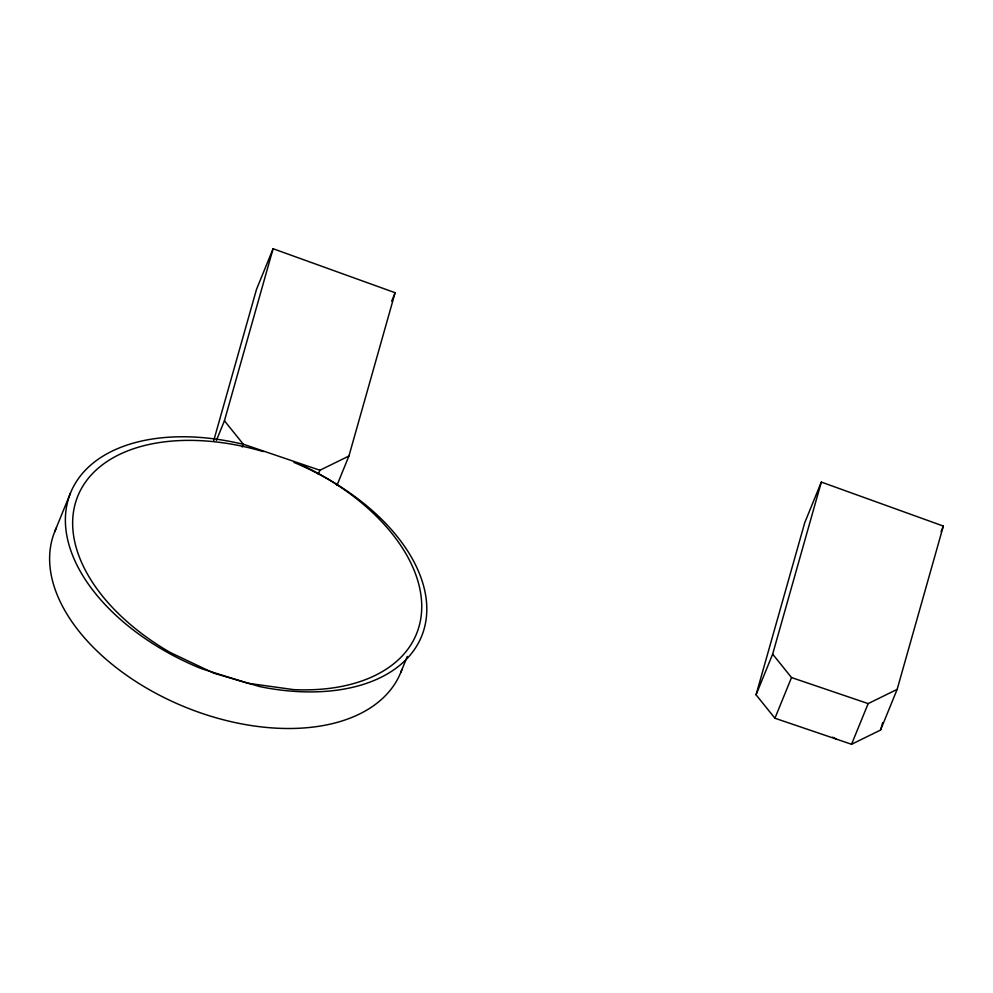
<?xml version="1.0" encoding="UTF-8"?>
<svg xmlns="http://www.w3.org/2000/svg" width="993" height="993" viewBox="0 0 993 993"><rect width="100%" height="100%" fill="white"/><g stroke="black" fill="none" stroke-linecap="round" stroke-linejoin="round"><path stroke-width="1.49" d="M213.706 440.681L256.492 289.397L273.1 248.722L395.115 292.724L348.928 456.023L336.9 485.478M216.412 440.408L224.43 420.771L273.1 248.722M756.058 694.802L804.727 522.752L821.323 482.077L943.35 526.079L897.151 689.378L880.555 730.054L851.547 744.278L774.925 718.237L756.058 694.802L772.653 654.126L821.323 482.077M880.555 730.054L882.653 722.631M54.677 531.764L70.441 493.136M242.155 447.011L243.297 444.206L224.43 420.771M318.207 474.455L319.92 470.248L348.928 456.023M391.689 301.14L395.115 292.724M400.899 672.149L407.316 656.41M774.925 718.237L791.52 677.561L772.653 654.126M851.547 744.278L868.155 703.603L897.151 689.378M941.066 531.689L943.35 526.079M243.297 444.206L319.92 470.248M791.52 677.561L868.155 703.603M832.606 737.203L836.528 739.164M401.942 669.394A186.796 113.463 22.2 0 1 184.437 706.793A186.796 113.463 22.2 0 1 56.464 527.705M301.14 464.736A186.796 113.463 22.2 0 1 421.69 609.206A186.796 113.463 22.2 0 1 293.531 689.614L247.567 683.209L201.318 668.624A186.796 113.463 22.2 0 1 66.581 506.554A186.796 113.463 22.2 0 1 242.429 444.107M293.903 462.403A185.641 112.755 22.2 0 1 425.972 620.34A185.641 112.755 22.2 0 1 260.067 686.659L213.954 673.242L170.287 652.513A185.641 112.755 22.2 0 1 79.105 493.111A185.641 112.755 22.2 0 1 263.294 451.579"/></g></svg>
